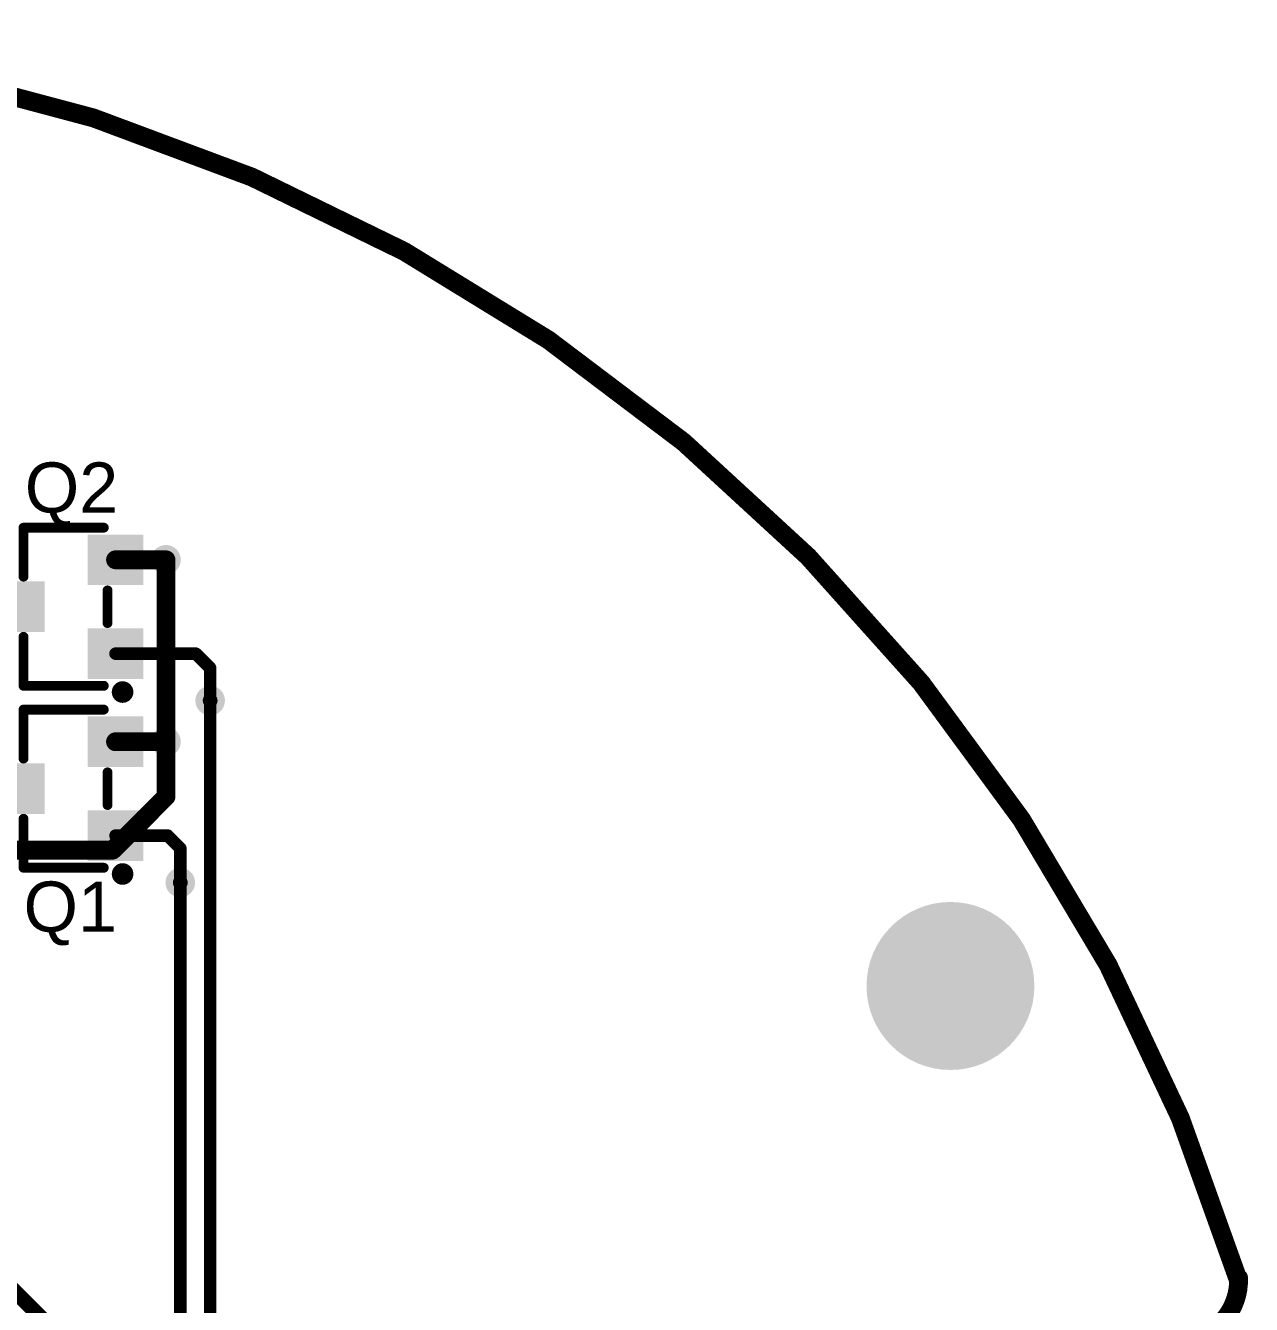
# Model space of a CAD drawing. Header units: millimetres. Extents: x -1.41 to 1.35, y -0.13 to 2.68.
# Drawn here: x 0.371 to 1.348, y 1.666 to 2.685 of the extents above; entities that cross this region are included whole.
import ezdxf

# ---------------------------------------------------------------- set-up
doc = ezdxf.new("R2010")
doc.units = ezdxf.units.MM
doc.header["$MEASUREMENT"] = 0
for name, color, linetype in [('BottomLayer', 5, 'Continuous'), ('BottomSolder', 6, 'Continuous'), ('Mechanical2', 216, 'Continuous'), ('MultiLayer', 9, 'Continuous'), ('PadHoleLayer', 156, 'Continuous'), ('TopLayer', 1, 'Continuous'), ('TopOverlay', 2, 'Continuous'), ('TopPaste', 8, 'Continuous'), ('TopSolder', 216, 'Continuous'), ('ViaHoleLayer', 16, 'Continuous')]:
    doc.layers.add(name, color=color, linetype=linetype)
doc.styles.add('Arial', font='', dxfattribs={"height": 0.2})
doc.styles.get('Arial').set_extended_font_data('Arial')

# ---------------------------------------------------------------- blocks, each defined once
blk = doc.blocks.new('SOT_23_69')
at = {"layer": 'TopLayer'}
for points in [[(-0.01614175, 0.05748035), (0.01614175, 0.05748035), (0.01614175, 0.02125985), (-0.01614175, 0.02125985)], [(-0.05354335, -0.02125985), (-0.02125985, -0.02125985), (-0.02125985, -0.05748035), (-0.05354335, -0.05748035)], [(0.02125985, -0.02125985), (0.05354335, -0.02125985), (0.05354335, -0.05748035), (0.02125985, -0.05748035)]]:
    blk.add_hatch(color=1, dxfattribs=at).paths.add_polyline_path(points)
at = {"layer": 'TopPaste'}
for points in [[(-0.01614175, 0.05748035), (0.01614175, 0.05748035), (0.01614175, 0.02125985), (-0.01614175, 0.02125985)], [(-0.05354335, -0.02125985), (-0.02125985, -0.02125985), (-0.02125985, -0.05748035), (-0.05354335, -0.05748035)], [(0.02125985, -0.02125985), (0.05354335, -0.02125985), (0.05354335, -0.05748035), (0.02125985, -0.05748035)]]:
    blk.add_hatch(color=8, dxfattribs=at).paths.add_polyline_path(points)
at = {"layer": 'TopSolder'}
for points in [[(-0.02014175, 0.06148035), (0.02014175, 0.06148035), (0.02014175, 0.01725985), (-0.02014175, 0.01725985)], [(-0.05754335, -0.01725985), (-0.01725985, -0.01725985), (-0.01725985, -0.06148035), (-0.05754335, -0.06148035)], [(0.01725985, -0.01725985), (0.05754335, -0.01725985), (0.05754335, -0.06148035), (0.01725985, -0.06148035)]]:
    blk.add_hatch(color=216, dxfattribs=at).paths.add_polyline_path(points)
at = {"layer": 'TopOverlay', "const_width": 0.007874}
for points in [[(-0.063, 0.034), (-0.063, -0.03)], [(-0.063, 0.034), (-0.024, 0.034)], [(0.024, 0.034), (0.063, 0.034)], [(0.063, 0.034), (0.063, -0.03)], [(-0.013, -0.033), (0.013, -0.033)]]:
    blk.add_lwpolyline(points, dxfattribs=at)
at = {"layer": 'TopOverlay'}
for points, const_width in [([(-0.0649685, 0.034, 1), (-0.0610315, 0.034, 1)], 0.003937), ([(-0.0649685, 0.034, 1), (-0.0610315, 0.034, 1)], 0.003937), ([(-0.0259685, 0.034, 1), (-0.0220315, 0.034, 1)], 0.003937), ([(0.0220315, 0.034, 1), (0.0259685, 0.034, 1)], 0.003937), ([(0.0610315, 0.034, 1), (0.0649685, 0.034, 1)], 0.003937), ([(0.0610315, 0.034, 1), (0.0649685, 0.034, 1)], 0.003937), ([(-0.0649685, -0.03, 1), (-0.0610315, -0.03, 1)], 0.003937), ([(-0.0149685, -0.033, 1), (-0.0110315, -0.033, 1)], 0.003937), ([(0.0110315, -0.033, 1), (0.0149685, -0.033, 1)], 0.003937), ([(0.0610315, -0.03, 1), (0.0649685, -0.03, 1)], 0.003937), ([(-0.0643944, -0.045, 1), (-0.0716056, -0.045, 1)], 0.01), ([(-0.0741056, -0.045, 1), (-0.0691056, -0.045, 1)], 0.005), ([(-0.0668944, -0.045, 1), (-0.0618944, -0.045, 1)], 0.005)]:
    blk.add_lwpolyline(points, format="xyb", close=True, dxfattribs=dict(at, const_width=const_width))
blk = doc.blocks.new('SOT_23_70')
at = {"layer": 'TopLayer'}
for points in [[(-0.01614175, 0.05748035), (0.01614175, 0.05748035), (0.01614175, 0.02125985), (-0.01614175, 0.02125985)], [(-0.05354335, -0.02125985), (-0.02125985, -0.02125985), (-0.02125985, -0.05748035), (-0.05354335, -0.05748035)], [(0.02125985, -0.02125985), (0.05354335, -0.02125985), (0.05354335, -0.05748035), (0.02125985, -0.05748035)]]:
    blk.add_hatch(color=1, dxfattribs=at).paths.add_polyline_path(points)
at = {"layer": 'TopPaste'}
for points in [[(-0.01614175, 0.05748035), (0.01614175, 0.05748035), (0.01614175, 0.02125985), (-0.01614175, 0.02125985)], [(-0.05354335, -0.02125985), (-0.02125985, -0.02125985), (-0.02125985, -0.05748035), (-0.05354335, -0.05748035)], [(0.02125985, -0.02125985), (0.05354335, -0.02125985), (0.05354335, -0.05748035), (0.02125985, -0.05748035)]]:
    blk.add_hatch(color=8, dxfattribs=at).paths.add_polyline_path(points)
at = {"layer": 'TopSolder'}
for points in [[(-0.02014175, 0.06148035), (0.02014175, 0.06148035), (0.02014175, 0.01725985), (-0.02014175, 0.01725985)], [(-0.05754335, -0.01725985), (-0.01725985, -0.01725985), (-0.01725985, -0.06148035), (-0.05754335, -0.06148035)], [(0.01725985, -0.01725985), (0.05754335, -0.01725985), (0.05754335, -0.06148035), (0.01725985, -0.06148035)]]:
    blk.add_hatch(color=216, dxfattribs=at).paths.add_polyline_path(points)
at = {"layer": 'TopOverlay', "const_width": 0.007874}
for points in [[(-0.063, 0.034), (-0.063, -0.03)], [(-0.063, 0.034), (-0.024, 0.034)], [(0.024, 0.034), (0.063, 0.034)], [(0.063, 0.034), (0.063, -0.03)], [(-0.013, -0.033), (0.013, -0.033)]]:
    blk.add_lwpolyline(points, dxfattribs=at)
at = {"layer": 'TopOverlay'}
for points, const_width in [([(-0.0649685, 0.034, 1), (-0.0610315, 0.034, 1)], 0.003937), ([(-0.0649685, 0.034, 1), (-0.0610315, 0.034, 1)], 0.003937), ([(-0.0259685, 0.034, 1), (-0.0220315, 0.034, 1)], 0.003937), ([(0.0220315, 0.034, 1), (0.0259685, 0.034, 1)], 0.003937), ([(0.0610315, 0.034, 1), (0.0649685, 0.034, 1)], 0.003937), ([(0.0610315, 0.034, 1), (0.0649685, 0.034, 1)], 0.003937), ([(-0.0649685, -0.03, 1), (-0.0610315, -0.03, 1)], 0.003937), ([(-0.0149685, -0.033, 1), (-0.0110315, -0.033, 1)], 0.003937), ([(0.0110315, -0.033, 1), (0.0149685, -0.033, 1)], 0.003937), ([(0.0610315, -0.03, 1), (0.0649685, -0.03, 1)], 0.003937), ([(-0.0643944, -0.045, 1), (-0.0716056, -0.045, 1)], 0.01), ([(-0.0741056, -0.045, 1), (-0.0691056, -0.045, 1)], 0.005), ([(-0.0668944, -0.045, 1), (-0.0618944, -0.045, 1)], 0.005)]:
    blk.add_lwpolyline(points, format="xyb", close=True, dxfattribs=dict(at, const_width=const_width))

msp = doc.modelspace()

# ---------------------------------------------------------------- hatches: boundary and pattern name
at = {"layer": 'BottomLayer'}
h = msp.add_hatch(color=5, dxfattribs=at)
edge = h.paths.add_edge_path()
edge.add_arc((0.4825984, 2.2589296), 0.011811, 0, 360)
h = msp.add_hatch(color=5, dxfattribs=at)
edge = h.paths.add_edge_path()
edge.add_arc((0.5178268, 2.1467012), 0.011811, 0, 360)
h = msp.add_hatch(color=5, dxfattribs=at)
edge = h.paths.add_edge_path()
edge.add_arc((0.4825984, 2.1139296), 0.011811, 0, 360)
h = msp.add_hatch(color=5, dxfattribs=at)
edge = h.paths.add_edge_path()
edge.add_arc((0.4940158, 2.0017012), 0.011811, 0, 360)
h = msp.add_hatch(color=5, dxfattribs=at)
edge = h.paths.add_edge_path()
edge.add_arc((1.108103, 1.919292), 0.0590551, 0, 360)
at = {"layer": 'BottomSolder'}
h = msp.add_hatch(color=6, dxfattribs=at)
edge = h.paths.add_edge_path()
edge.add_arc((1.108103, 1.919292), 0.0630551, 0, 360)
at = {"layer": 'MultiLayer'}
h = msp.add_hatch(color=9, dxfattribs=at)
edge = h.paths.add_edge_path()
edge.add_arc((1.108103, 1.919292), 0.0590551, 0, 360)
at = {"layer": 'PadHoleLayer'}
h = msp.add_hatch(color=156, dxfattribs=at)
edge = h.paths.add_edge_path()
edge.add_arc((1.108103, 1.919292), 0.0669291, 0, 360)
at = {"layer": 'TopLayer'}
h = msp.add_hatch(color=1, dxfattribs=at)
edge = h.paths.add_edge_path()
edge.add_arc((0.4825984, 2.2589296), 0.011811, 0, 360)
h = msp.add_hatch(color=1, dxfattribs=at)
edge = h.paths.add_edge_path()
edge.add_arc((0.5178268, 2.1467012), 0.011811, 0, 360)
h = msp.add_hatch(color=1, dxfattribs=at)
edge = h.paths.add_edge_path()
edge.add_arc((0.4825984, 2.1139296), 0.011811, 0, 360)
h = msp.add_hatch(color=1, dxfattribs=at)
edge = h.paths.add_edge_path()
edge.add_arc((0.4940158, 2.0017012), 0.011811, 0, 360)
h = msp.add_hatch(color=1, dxfattribs=at)
edge = h.paths.add_edge_path()
edge.add_arc((1.108103, 1.919292), 0.0590551, 0, 360)
at = {"layer": 'TopSolder'}
h = msp.add_hatch(color=216, dxfattribs=at)
edge = h.paths.add_edge_path()
edge.add_arc((1.108103, 1.919292), 0.0630551, 0, 360)
at = {"layer": 'ViaHoleLayer'}
h = msp.add_hatch(color=16, dxfattribs=at)
edge = h.paths.add_edge_path()
edge.add_arc((0.4825984, 2.2589296), 0.0059055, 0, 360)
h = msp.add_hatch(color=16, dxfattribs=at)
edge = h.paths.add_edge_path()
edge.add_arc((0.5178268, 2.1467012), 0.0059055, 0, 360)
h = msp.add_hatch(color=16, dxfattribs=at)
edge = h.paths.add_edge_path()
edge.add_arc((0.4825984, 2.1139296), 0.0059055, 0, 360)
h = msp.add_hatch(color=16, dxfattribs=at)
edge = h.paths.add_edge_path()
edge.add_arc((0.4940158, 2.0017012), 0.0059055, 0, 360)

# ---------------------------------------------------------------- linework, layer by layer
at = {"layer": 'BottomLayer'}
for points, const_width in [([(0.4825984, 2.1139296), (0.4825984, 2.2589296)], 0.015), ([(0.5178268, 1.3058268), (0.5178268, 2.1467012)], 0.01), ([(0.4825984, 2.0701264), (0.4825984, 2.1139296)], 0.015), ([(0.44, 2.027528), (0.4825984, 2.0701264)], 0.015), ([(0.33, 2.027528), (0.44, 2.027528)], 0.015), ([(0.494, 2.0016854), (0.4940158, 2.0017012)], 0.01), ([(0.494, 1.313), (0.494, 2.0016854)], 0.01)]:
    msp.add_lwpolyline(points, dxfattribs=dict(at, const_width=const_width))
for points, const_width in [([(0.4788484, 2.2589296, 1), (0.4863484, 2.2589296, 1)], 0.0075), ([(0.5153268, 2.1467012, 1), (0.5203268, 2.1467012, 1)], 0.005), ([(0.4788484, 2.1139296, 1), (0.4863484, 2.1139296, 1)], 0.0075), ([(0.4788484, 2.1139296, 1), (0.4863484, 2.1139296, 1)], 0.0075), ([(0.4788484, 2.0701264, 1), (0.4863484, 2.0701264, 1)], 0.0075), ([(0.4788484, 2.0701264, 1), (0.4863484, 2.0701264, 1)], 0.0075), ([(0.43625, 2.027528, 1), (0.44375, 2.027528, 1)], 0.0075), ([(0.43625, 2.027528, 1), (0.44375, 2.027528, 1)], 0.0075), ([(0.4915, 2.0016854, 1), (0.4965, 2.0016854, 1)], 0.005), ([(0.4915, 2.0016854, 1), (0.4965, 2.0016854, 1)], 0.005), ([(0.4915158, 2.0017012, 1), (0.4965158, 2.0017012, 1)], 0.005)]:
    msp.add_lwpolyline(points, format="xyb", close=True, dxfattribs=dict(at, const_width=const_width))
at = {"layer": 'Mechanical2', "const_width": 0.015}
for points in [[(1.3405997, 0.884327, -6.818912620243704), (1.3369463, 1.6869172)], [(1.3378355, 1.6866268, -0.4461807798032472), (1.285283, 1.6361206)]]:
    msp.add_lwpolyline(points, format="xyb", dxfattribs=at)
at = {"layer": 'Mechanical2', "const_width": 0.0075}
for points in [[(1.3331963, 1.6869172, 1), (1.3406963, 1.6869172, 1)], [(1.3340855, 1.6866268, 1), (1.3415855, 1.6866268, 1)]]:
    msp.add_lwpolyline(points, format="xyb", close=True, dxfattribs=at)
at = {"layer": 'TopLayer'}
for points, const_width in [([(0.4423701, 2.2589296), (0.4825984, 2.2589296)], 0.015), ([(0.4423701, 2.1841264), (0.5064016, 2.1841264)], 0.01), ([(0.5064016, 2.1841264), (0.5178268, 2.1727012)], 0.01), ([(0.5178268, 2.1467012), (0.5178268, 2.1727012)], 0.01), ([(0.4423701, 2.1139296), (0.4825984, 2.1139296)], 0.015), ([(0.4423701, 2.0391264), (0.484, 2.0391264)], 0.01), ([(0.484, 2.0391264), (0.4940158, 2.0291106)], 0.01), ([(0.4940158, 2.0017012), (0.4940158, 2.0291106)], 0.01), ([(0.340472, 1.697528), (0.630472, 1.407528)], 0.012)]:
    msp.add_lwpolyline(points, dxfattribs=dict(at, const_width=const_width))
for points, const_width in [([(0.4386201, 2.2589296, 1), (0.4461201, 2.2589296, 1)], 0.0075), ([(0.4788484, 2.2589296, 1), (0.4863484, 2.2589296, 1)], 0.0075), ([(0.4398701, 2.1841264, 1), (0.4448701, 2.1841264, 1)], 0.005), ([(0.5039016, 2.1841264, 1), (0.5089016, 2.1841264, 1)], 0.005), ([(0.5039016, 2.1841264, 1), (0.5089016, 2.1841264, 1)], 0.005), ([(0.5153268, 2.1727012, 1), (0.5203268, 2.1727012, 1)], 0.005), ([(0.5153268, 2.1727012, 1), (0.5203268, 2.1727012, 1)], 0.005), ([(0.5153268, 2.1467012, 1), (0.5203268, 2.1467012, 1)], 0.005), ([(0.4386201, 2.1139296, 1), (0.4461201, 2.1139296, 1)], 0.0075), ([(0.4788484, 2.1139296, 1), (0.4863484, 2.1139296, 1)], 0.0075), ([(0.4398701, 2.0391264, 1), (0.4448701, 2.0391264, 1)], 0.005), ([(0.4815, 2.0391264, 1), (0.4865, 2.0391264, 1)], 0.005), ([(0.4815, 2.0391264, 1), (0.4865, 2.0391264, 1)], 0.005), ([(0.4915158, 2.0291106, 1), (0.4965158, 2.0291106, 1)], 0.005), ([(0.4915158, 2.0291106, 1), (0.4965158, 2.0291106, 1)], 0.005), ([(0.4915158, 2.0017012, 1), (0.4965158, 2.0017012, 1)], 0.005)]:
    msp.add_lwpolyline(points, format="xyb", close=True, dxfattribs=dict(at, const_width=const_width))

# ---------------------------------------------------------------- block references
at = {"rotation": 90}
for name, p in [('SOT_23_69', (0.403, 2.221528)), ('SOT_23_70', (0.403, 2.076528))]:
    msp.add_blockref(name, p, dxfattribs=at)

# ---------------------------------------------------------------- texts
at = {"layer": 'TopOverlay', "style": 'Arial'}
for s, p in [('Q2', (0.37, 2.296528)), ('Q1', (0.369, 1.962528))]:
    msp.add_text(s, height=0.04, dxfattribs=at).set_placement(p)

doc.saveas('drawing.dxf')
